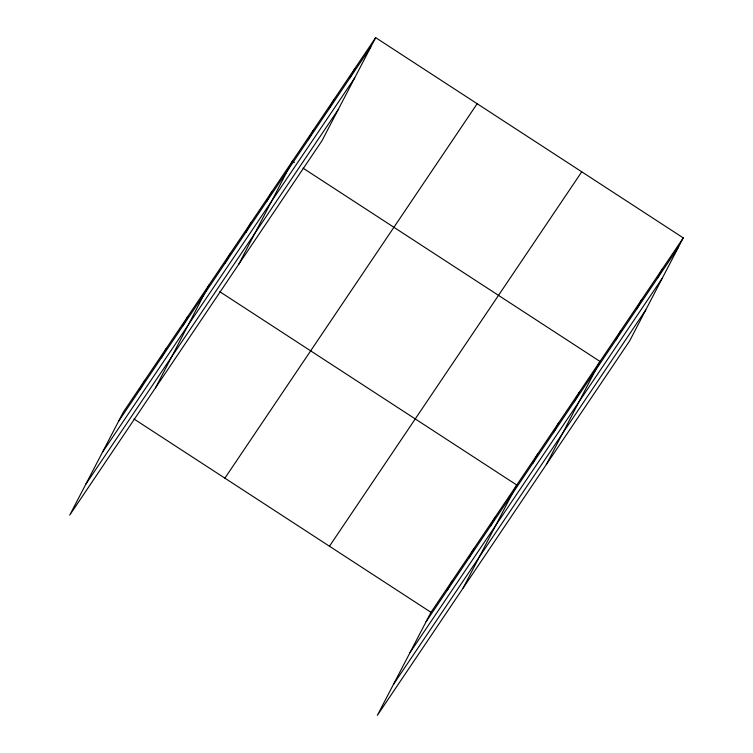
<?xml version="1.0" encoding="UTF-8"?>
<svg xmlns="http://www.w3.org/2000/svg" width="753" height="753" viewBox="0 0 753 753"><rect width="100%" height="100%" fill="white"/><g stroke="black" fill="none" stroke-linecap="round" stroke-linejoin="round"><path stroke-width="1.13" d="M139.926 389.64L144.811 380.256M161.368 357.816L166.262 348.423M182.819 325.983L187.704 316.599M155.513 387.804L209.146 284.775M225.072 263.268L229.957 253.883M245.892 232.376L250.777 222.992M266.703 201.484L271.588 192.1M238.767 264.247L292.399 161.208L294.338 162.469M308.325 139.71L313.22 130.325M329.146 108.818L334.031 99.434M349.957 77.926L354.842 68.542M375.653 37.65L322.02 140.679L69.737 515.108L123.37 412.079L375.653 37.65L683.263 237.892L629.63 340.921L377.347 715.35L430.98 612.321L683.263 237.892M447.536 589.881L452.421 580.488M468.978 558.048L473.872 548.664M490.429 526.225L495.314 516.84M463.123 588.046L516.756 485.007L219.782 291.693M532.682 463.509L537.567 454.125M553.502 432.617L558.387 423.233M574.313 401.726L579.198 392.341M546.377 464.479L600.009 361.449L303.035 168.135M615.935 339.942L620.83 330.558M636.756 309.059L641.641 299.666M657.567 278.168L662.452 268.774M118.485 421.464L370.768 47.034M102.399 452.365L354.682 77.945M85.823 484.207L338.106 109.778M224.883 478.155L477.167 103.726M329.466 546.236L581.758 171.806M426.094 621.705L678.378 247.276M410.009 652.606L662.292 278.177M393.433 684.449L645.716 310.02M134.006 418.997L430.98 612.321"/></g></svg>
